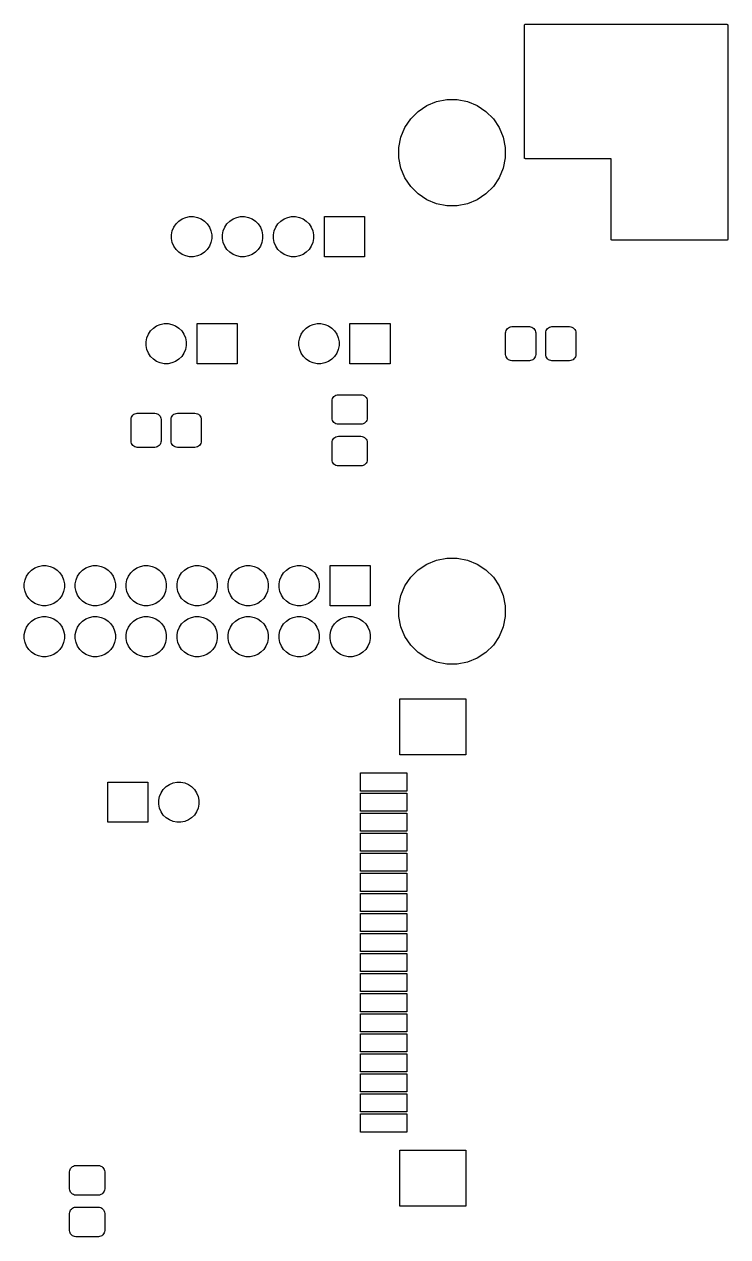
# Model space of a CAD drawing. Extents: x 53 to 139, y -159 to -38.
# Drawn here: x 104.1 to 139.1, y -98 to -37.5 of the extents above; entities that cross this region are included whole.
import ezdxf

# ---------------------------------------------------------------- set-up
doc = ezdxf.new("R2010")
doc.units = 0
doc.layers.add('BLACK', color=7, linetype='CONTINUOUS')

msp = doc.modelspace()

# ---------------------------------------------------------------- linework, layer by layer
at = {"layer": 'BLACK', "linetype": 'CONTINUOUS'}
for p, q in [((128.982, -37.5913), (128.983, -37.5867)), ((128.982, -37.5916), (128.982, -37.5913)), ((128.982, -37.5917), (128.982, -37.5916)), ((128.982, -37.592), (128.982, -37.5917)), ((128.982, -37.5917), (128.982, -37.5917)), ((128.982, -44.196), (128.982, -37.592)), ((128.983, -37.5816), (128.985, -37.5771)), ((128.983, -37.5818), (128.983, -37.5816)), ((128.983, -37.5819), (128.983, -37.5818)), ((128.983, -37.5867), (128.983, -37.5819)), ((128.985, -37.5771), (128.986, -37.5726)), ((128.986, -37.5723), (128.988, -37.5682)), ((128.986, -37.5725), (128.986, -37.5723)), ((128.986, -37.5726), (128.986, -37.5725)), ((128.988, -37.5682), (128.991, -37.564)), ((128.991, -37.5638), (128.994, -37.5602)), ((128.991, -37.5639), (128.991, -37.5638)), ((128.991, -37.564), (128.991, -37.5639)), ((128.994, -37.5602), (128.997, -37.5565)), ((128.997, -37.5563), (129.001, -37.5534)), ((128.997, -37.5564), (128.997, -37.5563)), ((128.997, -37.5565), (128.997, -37.5564)), ((129.001, -37.5534), (129.004, -37.5504)), ((129.004, -37.5503), (129.005, -37.5502)), ((129.004, -37.5504), (129.004, -37.5503)), ((129.005, -37.5502), (129.009, -37.548)), ((129.009, -37.548), (129.013, -37.5458)), ((129.013, -37.5456), (129.018, -37.5443)), ((129.013, -37.5457), (129.013, -37.5456)), ((129.013, -37.5458), (129.013, -37.5457)), ((129.018, -37.5443), (129.022, -37.543)), ((129.022, -37.543), (129.022, -37.5429)), ((129.022, -37.5429), (129.023, -37.5429)), ((129.023, -37.5429), (129.027, -37.5425)), ((129.027, -37.5425), (129.032, -37.542)), ((129.032, -37.542), (139.065, -37.542)), ((139.065, -37.542), (139.065, -37.542)), ((139.065, -37.542), (139.065, -37.542)), ((139.065, -37.542), (139.066, -37.542)), ((139.065, -37.542), (139.065, -37.542)), ((139.066, -37.542), (139.07, -37.5425)), ((139.07, -37.5425), (139.075, -37.543)), ((139.075, -37.543), (139.075, -37.5431)), ((139.075, -37.5431), (139.075, -37.5431)), ((139.075, -37.5431), (139.08, -37.5445)), ((139.08, -37.5445), (139.084, -37.5459)), ((139.084, -37.5459), (139.085, -37.546)), ((139.085, -37.546), (139.085, -37.546)), ((139.085, -37.546), (139.089, -37.5483)), ((139.089, -37.5483), (139.093, -37.5505)), ((139.093, -37.5505), (139.093, -37.5507)), ((139.093, -37.5507), (139.093, -37.5507)), ((139.093, -37.5507), (139.097, -37.5537)), ((139.097, -37.5537), (139.1, -37.5568)), ((139.1, -37.5568), (139.101, -37.5569)), ((139.101, -37.5569), (139.101, -37.557)), ((139.101, -37.557), (139.104, -37.5606)), ((139.104, -37.5606), (139.107, -37.5643)), ((139.107, -37.5643), (139.107, -37.5645)), ((139.107, -37.5645), (139.107, -37.5646)), ((139.107, -37.5646), (139.109, -37.5687)), ((139.109, -37.5687), (139.111, -37.5729)), ((139.111, -37.5729), (139.111, -37.5731)), ((139.111, -37.5731), (139.111, -37.5733)), ((139.111, -37.5733), (139.113, -37.5777)), ((139.113, -37.5777), (139.114, -37.5823)), ((139.114, -37.5823), (139.114, -37.5825)), ((139.114, -37.5825), (139.114, -37.5826)), ((139.114, -37.5826), (139.115, -37.5873)), ((139.115, -37.5873), (139.115, -37.592)), ((139.115, -37.592), (139.115, -48.26)), ((123.685, -41.8836), (124.119, -41.5936)), ((124.119, -41.5936), (124.601, -41.3938)), ((124.601, -41.3938), (125.113, -41.292)), ((125.113, -41.292), (125.635, -41.292)), ((125.635, -41.292), (126.147, -41.3938)), ((126.147, -41.3938), (126.63, -41.5936)), ((126.63, -41.5936), (127.064, -41.8836)), ((123.026, -42.6868), (123.316, -42.2527)), ((123.316, -42.2527), (123.685, -41.8836)), ((127.064, -41.8836), (127.433, -42.2527)), ((127.433, -42.2527), (127.723, -42.6868)), ((122.826, -43.169), (123.026, -42.6868)), ((127.723, -42.6868), (127.923, -43.169)), ((122.724, -43.681), (122.826, -43.169)), ((127.923, -43.169), (128.024, -43.681)), ((122.724, -44.203), (122.724, -43.681)), ((128.024, -43.681), (128.024, -44.203)), ((122.826, -44.715), (122.724, -44.203)), ((123.026, -45.1972), (122.826, -44.715)), ((127.923, -44.715), (127.723, -45.1972)), ((128.024, -44.203), (127.923, -44.715)), ((128.982, -44.2007), (128.982, -44.196)), ((128.983, -44.2054), (128.982, -44.2007)), ((128.983, -44.2055), (128.983, -44.2054)), ((128.983, -44.2057), (128.983, -44.2055)), ((128.984, -44.2103), (128.983, -44.2057)), ((128.986, -44.2147), (128.984, -44.2103)), ((128.986, -44.2149), (128.986, -44.2147)), ((128.986, -44.2151), (128.986, -44.2149)), ((128.988, -44.2193), (128.986, -44.2151)), ((128.99, -44.2234), (128.988, -44.2193)), ((128.99, -44.2235), (128.99, -44.2234)), ((128.99, -44.2237), (128.99, -44.2235)), ((128.993, -44.2274), (128.99, -44.2237)), ((128.996, -44.231), (128.993, -44.2274)), ((128.996, -44.2311), (128.996, -44.231)), ((128.997, -44.2312), (128.996, -44.2311)), ((129, -44.2343), (128.997, -44.2312)), ((129.004, -44.2373), (129, -44.2343)), ((129.004, -44.2375), (129.004, -44.2373)), ((129.004, -44.2373), (129.004, -44.2373)), ((129.008, -44.2397), (129.004, -44.2375)), ((129.012, -44.242), (129.008, -44.2397)), ((129.013, -44.2421), (129.012, -44.242)), ((129.012, -44.242), (129.012, -44.242)), ((129.017, -44.2435), (129.013, -44.2421)), ((129.022, -44.2449), (129.017, -44.2435)), ((129.022, -44.245), (129.022, -44.2449)), ((129.022, -44.2449), (129.022, -44.2449)), ((129.027, -44.2455), (129.022, -44.245)), ((129.031, -44.246), (129.027, -44.2455)), ((129.032, -44.246), (129.031, -44.246)), ((133.3, -44.246), (129.032, -44.246)), ((129.032, -44.246), (129.032, -44.246)), ((129.032, -44.246), (129.032, -44.246)), ((129.032, -44.246), (129.032, -44.246)), ((133.3, -48.26), (133.3, -44.246)), ((123.316, -45.6313), (123.026, -45.1972)), ((127.723, -45.1972), (127.433, -45.6313)), ((123.685, -46.0004), (123.316, -45.6313)), ((127.433, -45.6313), (127.064, -46.0004)), ((124.119, -46.2904), (123.685, -46.0004)), ((124.601, -46.4902), (124.119, -46.2904)), ((125.113, -46.592), (124.601, -46.4902)), ((126.147, -46.4902), (125.635, -46.592)), ((126.63, -46.2904), (126.147, -46.4902)), ((127.064, -46.0004), (126.63, -46.2904)), ((112.103, -47.1714), (112.297, -47.133)), ((112.297, -47.133), (112.493, -47.133)), ((112.493, -47.133), (112.687, -47.1714)), ((114.643, -47.1714), (114.837, -47.133)), ((114.837, -47.133), (115.033, -47.133)), ((115.033, -47.133), (115.227, -47.1714)), ((117.183, -47.1714), (117.377, -47.133)), ((117.377, -47.133), (117.573, -47.133)), ((117.573, -47.133), (117.767, -47.1714)), ((119.015, -49.133), (119.015, -47.133)), ((119.015, -47.133), (121.015, -47.133)), ((121.015, -47.133), (121.015, -49.133)), ((125.635, -46.592), (125.113, -46.592)), ((111.433, -47.8413), (111.509, -47.6593)), ((111.509, -47.6593), (111.618, -47.4955)), ((111.618, -47.4955), (111.758, -47.3562)), ((111.758, -47.3562), (111.921, -47.2468)), ((111.921, -47.2468), (112.103, -47.1714)), ((112.687, -47.1714), (112.869, -47.2468)), ((112.869, -47.2468), (113.032, -47.3562)), ((113.032, -47.3562), (113.172, -47.4955)), ((113.172, -47.4955), (113.281, -47.6593)), ((113.281, -47.6593), (113.357, -47.8413)), ((113.973, -47.8413), (114.049, -47.6593)), ((114.049, -47.6593), (114.158, -47.4955)), ((114.158, -47.4955), (114.298, -47.3562)), ((114.298, -47.3562), (114.461, -47.2468)), ((114.461, -47.2468), (114.643, -47.1714)), ((115.227, -47.1714), (115.409, -47.2468)), ((115.409, -47.2468), (115.572, -47.3562)), ((115.572, -47.3562), (115.712, -47.4955)), ((115.712, -47.4955), (115.821, -47.6593)), ((115.821, -47.6593), (115.897, -47.8413)), ((116.513, -47.8413), (116.589, -47.6593)), ((116.589, -47.6593), (116.698, -47.4955)), ((116.698, -47.4955), (116.838, -47.3562)), ((116.838, -47.3562), (117.001, -47.2468)), ((117.001, -47.2468), (117.183, -47.1714)), ((117.767, -47.1714), (117.949, -47.2468)), ((117.949, -47.2468), (118.112, -47.3562)), ((118.112, -47.3562), (118.252, -47.4955)), ((118.252, -47.4955), (118.361, -47.6593)), ((118.361, -47.6593), (118.437, -47.8413)), ((111.395, -48.0345), (111.433, -47.8413)), ((111.395, -48.2315), (111.395, -48.0345)), ((111.433, -48.4247), (111.395, -48.2315)), ((113.357, -47.8413), (113.395, -48.0345)), ((113.395, -48.2315), (113.357, -48.4247)), ((113.395, -48.0345), (113.395, -48.2315)), ((113.935, -48.0345), (113.973, -47.8413)), ((113.935, -48.2315), (113.935, -48.0345)), ((113.973, -48.4247), (113.935, -48.2315)), ((115.897, -47.8413), (115.935, -48.0345)), ((115.935, -48.2315), (115.897, -48.4247)), ((115.935, -48.0345), (115.935, -48.2315)), ((116.475, -48.0345), (116.513, -47.8413)), ((116.475, -48.2315), (116.475, -48.0345)), ((116.513, -48.4247), (116.475, -48.2315)), ((118.437, -47.8413), (118.475, -48.0345)), ((118.475, -48.2315), (118.437, -48.4247)), ((118.475, -48.0345), (118.475, -48.2315)), ((133.3, -48.2647), (133.3, -48.26)), ((133.301, -48.2694), (133.3, -48.2647)), ((133.301, -48.2695), (133.301, -48.2694)), ((133.301, -48.2697), (133.301, -48.2695)), ((133.302, -48.2743), (133.301, -48.2697)), ((133.304, -48.2787), (133.302, -48.2743)), ((133.304, -48.2789), (133.304, -48.2787)), ((133.304, -48.2791), (133.304, -48.2789)), ((133.306, -48.2833), (133.304, -48.2791)), ((133.308, -48.2874), (133.306, -48.2833)), ((133.308, -48.2875), (133.308, -48.2874)), ((133.308, -48.2877), (133.308, -48.2875)), ((133.311, -48.2914), (133.308, -48.2877)), ((133.314, -48.295), (133.311, -48.2914)), ((133.314, -48.2951), (133.314, -48.295)), ((133.315, -48.2952), (133.314, -48.2951)), ((133.318, -48.2983), (133.315, -48.2952)), ((133.322, -48.3013), (133.318, -48.2983)), ((133.322, -48.3015), (133.322, -48.3013)), ((133.322, -48.3013), (133.322, -48.3013)), ((133.326, -48.3037), (133.322, -48.3015)), ((133.33, -48.306), (133.326, -48.3037)), ((133.331, -48.3061), (133.33, -48.306)), ((133.33, -48.306), (133.33, -48.306)), ((133.335, -48.3075), (133.331, -48.3061)), ((133.34, -48.3089), (133.335, -48.3075)), ((133.34, -48.309), (133.34, -48.3089)), ((133.34, -48.3089), (133.34, -48.3089)), ((133.345, -48.3095), (133.34, -48.309)), ((133.349, -48.31), (133.345, -48.3095)), ((133.35, -48.31), (133.349, -48.31)), ((139.065, -48.31), (133.35, -48.31)), ((133.35, -48.31), (133.35, -48.31)), ((133.35, -48.31), (133.35, -48.31)), ((133.35, -48.31), (133.35, -48.31)), ((139.07, -48.3095), (139.065, -48.31)), ((139.074, -48.3091), (139.07, -48.3095)), ((139.075, -48.3091), (139.074, -48.3091)), ((139.079, -48.3077), (139.075, -48.309)), ((139.075, -48.309), (139.075, -48.3091)), ((139.084, -48.3064), (139.079, -48.3077)), ((139.088, -48.304), (139.084, -48.3062)), ((139.084, -48.3062), (139.084, -48.3063)), ((139.084, -48.3063), (139.084, -48.3064)), ((139.092, -48.3018), (139.088, -48.304)), ((139.093, -48.3017), (139.092, -48.3018)), ((139.096, -48.2986), (139.093, -48.3016)), ((139.093, -48.3016), (139.093, -48.3017)), ((139.1, -48.2957), (139.096, -48.2986)), ((139.103, -48.2918), (139.1, -48.2955)), ((139.1, -48.2955), (139.1, -48.2956)), ((139.1, -48.2956), (139.1, -48.2957)), ((139.106, -48.2882), (139.103, -48.2918)), ((139.109, -48.2838), (139.106, -48.288)), ((139.106, -48.288), (139.106, -48.2881)), ((139.106, -48.2881), (139.106, -48.2882)), ((139.111, -48.2797), (139.109, -48.2838)), ((139.112, -48.2749), (139.111, -48.2794)), ((139.111, -48.2794), (139.111, -48.2795)), ((139.111, -48.2795), (139.111, -48.2797)), ((139.114, -48.2704), (139.112, -48.2749)), ((139.115, -48.2607), (139.114, -48.2653)), ((139.114, -48.2653), (139.114, -48.2701)), ((139.114, -48.2701), (139.114, -48.2702)), ((139.114, -48.2702), (139.114, -48.2704)), ((139.115, -48.26), (139.115, -48.2603)), ((139.115, -48.2603), (139.115, -48.2603)), ((139.115, -48.2603), (139.115, -48.2604)), ((139.115, -48.2604), (139.115, -48.2607)), ((111.509, -48.6067), (111.433, -48.4247)), ((111.618, -48.7705), (111.509, -48.6067)), ((111.758, -48.9098), (111.618, -48.7705)), ((111.921, -49.0192), (111.758, -48.9098)), ((113.032, -48.9098), (112.869, -49.0192)), ((113.172, -48.7705), (113.032, -48.9098)), ((113.281, -48.6067), (113.172, -48.7705)), ((113.357, -48.4247), (113.281, -48.6067)), ((114.049, -48.6067), (113.973, -48.4247)), ((114.158, -48.7705), (114.049, -48.6067)), ((114.298, -48.9098), (114.158, -48.7705)), ((114.461, -49.0192), (114.298, -48.9098)), ((115.572, -48.9098), (115.409, -49.0192)), ((115.712, -48.7705), (115.572, -48.9098)), ((115.821, -48.6067), (115.712, -48.7705)), ((115.897, -48.4247), (115.821, -48.6067)), ((116.589, -48.6067), (116.513, -48.4247)), ((116.698, -48.7705), (116.589, -48.6067)), ((116.838, -48.9098), (116.698, -48.7705)), ((117.001, -49.0192), (116.838, -48.9098)), ((118.112, -48.9098), (117.949, -49.0192)), ((118.252, -48.7705), (118.112, -48.9098)), ((118.361, -48.6067), (118.252, -48.7705)), ((118.437, -48.4247), (118.361, -48.6067)), ((112.103, -49.0946), (111.921, -49.0192)), ((112.297, -49.133), (112.103, -49.0946)), ((112.493, -49.133), (112.297, -49.133)), ((112.687, -49.0946), (112.493, -49.133)), ((112.869, -49.0192), (112.687, -49.0946)), ((114.643, -49.0946), (114.461, -49.0192)), ((114.837, -49.133), (114.643, -49.0946)), ((115.033, -49.133), (114.837, -49.133)), ((115.227, -49.0946), (115.033, -49.133)), ((115.409, -49.0192), (115.227, -49.0946)), ((117.183, -49.0946), (117.001, -49.0192)), ((117.377, -49.133), (117.183, -49.0946)), ((117.573, -49.133), (117.377, -49.133)), ((117.767, -49.0946), (117.573, -49.133)), ((117.949, -49.0192), (117.767, -49.0946)), ((121.015, -49.133), (119.015, -49.133)), ((110.488, -52.6902), (110.651, -52.5808)), ((110.651, -52.5808), (110.833, -52.5054)), ((110.833, -52.5054), (111.027, -52.467)), ((111.027, -52.467), (111.223, -52.467)), ((111.223, -52.467), (111.417, -52.5054)), ((111.417, -52.5054), (111.599, -52.5808)), ((111.599, -52.5808), (111.762, -52.6902)), ((112.665, -54.467), (112.665, -52.467)), ((112.665, -52.467), (114.665, -52.467)), ((114.665, -52.467), (114.665, -54.467)), ((118.108, -52.6902), (118.271, -52.5808)), ((118.271, -52.5808), (118.453, -52.5054)), ((118.453, -52.5054), (118.647, -52.467)), ((118.647, -52.467), (118.843, -52.467)), ((118.843, -52.467), (119.037, -52.5054)), ((119.037, -52.5054), (119.219, -52.5808)), ((119.219, -52.5808), (119.382, -52.6902)), ((120.285, -54.467), (120.285, -52.467)), ((120.285, -52.467), (122.285, -52.467)), ((122.285, -52.467), (122.285, -54.467)), ((110.125, -53.3685), (110.163, -53.1753)), ((110.163, -53.1753), (110.239, -52.9933)), ((110.239, -52.9933), (110.348, -52.8295)), ((110.348, -52.8295), (110.488, -52.6902)), ((111.762, -52.6902), (111.902, -52.8295)), ((111.902, -52.8295), (112.011, -52.9933)), ((112.011, -52.9933), (112.087, -53.1753)), ((112.087, -53.1753), (112.125, -53.3685)), ((117.745, -53.3685), (117.783, -53.1753)), ((117.783, -53.1753), (117.859, -52.9933)), ((117.859, -52.9933), (117.968, -52.8295)), ((117.968, -52.8295), (118.108, -52.6902)), ((119.382, -52.6902), (119.522, -52.8295)), ((119.522, -52.8295), (119.631, -52.9933)), ((119.631, -52.9933), (119.707, -53.1753)), ((119.707, -53.1753), (119.745, -53.3685)), ((128.044, -52.9295), (128.05, -52.8685)), ((128.044, -54.0045), (128.044, -52.9295)), ((128.05, -52.8685), (128.068, -52.8099)), ((128.068, -52.8099), (128.097, -52.7559)), ((128.097, -52.7559), (128.136, -52.7085)), ((128.136, -52.7085), (128.183, -52.6697)), ((128.183, -52.6697), (128.237, -52.6408)), ((128.237, -52.6408), (128.296, -52.623)), ((128.296, -52.623), (128.356, -52.617)), ((128.356, -52.617), (129.232, -52.617)), ((129.232, -52.617), (129.292, -52.623)), ((129.292, -52.623), (129.351, -52.6408)), ((129.351, -52.6408), (129.405, -52.6697)), ((129.405, -52.6697), (129.452, -52.7085)), ((129.452, -52.7085), (129.491, -52.7559)), ((129.491, -52.7559), (129.52, -52.8099)), ((129.52, -52.8099), (129.538, -52.8685)), ((129.538, -52.8685), (129.544, -52.9295)), ((129.544, -52.9295), (129.544, -54.0045)), ((130.044, -52.9295), (130.05, -52.8685)), ((130.044, -54.0045), (130.044, -52.9295)), ((130.05, -52.8685), (130.068, -52.8099)), ((130.068, -52.8099), (130.097, -52.7559)), ((130.097, -52.7559), (130.136, -52.7085)), ((130.136, -52.7085), (130.183, -52.6697)), ((130.183, -52.6697), (130.237, -52.6408)), ((130.237, -52.6408), (130.296, -52.623)), ((130.296, -52.623), (130.356, -52.617)), ((130.356, -52.617), (131.232, -52.617)), ((131.232, -52.617), (131.292, -52.623)), ((131.292, -52.623), (131.351, -52.6408)), ((131.351, -52.6408), (131.405, -52.6697)), ((131.405, -52.6697), (131.452, -52.7085)), ((131.452, -52.7085), (131.491, -52.7559)), ((131.491, -52.7559), (131.52, -52.8099)), ((131.52, -52.8099), (131.538, -52.8685)), ((131.538, -52.8685), (131.544, -52.9295)), ((131.544, -52.9295), (131.544, -54.0045)), ((110.125, -53.5655), (110.125, -53.3685)), ((110.163, -53.7587), (110.125, -53.5655)), ((110.239, -53.9407), (110.163, -53.7587)), ((112.087, -53.7587), (112.011, -53.9407)), ((112.125, -53.5655), (112.087, -53.7587)), ((112.125, -53.3685), (112.125, -53.5655)), ((117.745, -53.5655), (117.745, -53.3685)), ((117.783, -53.7587), (117.745, -53.5655)), ((117.859, -53.9407), (117.783, -53.7587)), ((119.707, -53.7587), (119.631, -53.9407)), ((119.745, -53.5655), (119.707, -53.7587)), ((119.745, -53.3685), (119.745, -53.5655)), ((110.348, -54.1045), (110.239, -53.9407)), ((110.488, -54.2438), (110.348, -54.1045)), ((110.651, -54.3532), (110.488, -54.2438)), ((110.833, -54.4286), (110.651, -54.3532)), ((111.599, -54.3532), (111.417, -54.4286)), ((111.762, -54.2438), (111.599, -54.3532)), ((111.902, -54.1045), (111.762, -54.2438)), ((112.011, -53.9407), (111.902, -54.1045)), ((117.968, -54.1045), (117.859, -53.9407)), ((118.108, -54.2438), (117.968, -54.1045)), ((118.271, -54.3532), (118.108, -54.2438)), ((118.453, -54.4286), (118.271, -54.3532)), ((119.219, -54.3532), (119.037, -54.4286)), ((119.382, -54.2438), (119.219, -54.3532)), ((119.522, -54.1045), (119.382, -54.2438)), ((119.631, -53.9407), (119.522, -54.1045)), ((128.05, -54.0655), (128.044, -54.0045)), ((128.068, -54.1241), (128.05, -54.0655)), ((128.097, -54.1781), (128.068, -54.1241)), ((128.136, -54.2255), (128.097, -54.1781)), ((128.183, -54.2643), (128.136, -54.2255)), ((128.237, -54.2932), (128.183, -54.2643)), ((128.296, -54.311), (128.237, -54.2932)), ((128.356, -54.317), (128.296, -54.311)), ((129.232, -54.317), (128.356, -54.317)), ((129.292, -54.311), (129.232, -54.317)), ((129.351, -54.2932), (129.292, -54.311)), ((129.405, -54.2643), (129.351, -54.2932)), ((129.452, -54.2255), (129.405, -54.2643)), ((129.491, -54.1781), (129.452, -54.2255)), ((129.52, -54.1241), (129.491, -54.1781)), ((129.538, -54.0655), (129.52, -54.1241)), ((129.544, -54.0045), (129.538, -54.0655)), ((130.05, -54.0655), (130.044, -54.0045)), ((130.068, -54.1241), (130.05, -54.0655)), ((130.097, -54.1781), (130.068, -54.1241)), ((130.136, -54.2255), (130.097, -54.1781)), ((130.183, -54.2643), (130.136, -54.2255)), ((130.237, -54.2932), (130.183, -54.2643)), ((130.296, -54.311), (130.237, -54.2932)), ((130.356, -54.317), (130.296, -54.311)), ((131.232, -54.317), (130.356, -54.317)), ((131.292, -54.311), (131.232, -54.317)), ((131.351, -54.2932), (131.292, -54.311)), ((131.405, -54.2643), (131.351, -54.2932)), ((131.452, -54.2255), (131.405, -54.2643)), ((131.491, -54.1781), (131.452, -54.2255)), ((131.52, -54.1241), (131.491, -54.1781)), ((131.538, -54.0655), (131.52, -54.1241)), ((131.544, -54.0045), (131.538, -54.0655)), ((111.027, -54.467), (110.833, -54.4286)), ((111.223, -54.467), (111.027, -54.467)), ((111.417, -54.4286), (111.223, -54.467)), ((114.665, -54.467), (112.665, -54.467)), ((118.647, -54.467), (118.453, -54.4286)), ((118.843, -54.467), (118.647, -54.467)), ((119.037, -54.4286), (118.843, -54.467)), ((122.285, -54.467), (120.285, -54.467)), ((119.4, -56.2626), (119.418, -56.2037)), ((119.418, -56.2037), (119.447, -56.1495)), ((119.447, -56.1495), (119.486, -56.1019)), ((119.486, -56.1019), (119.533, -56.0629)), ((119.533, -56.0629), (119.588, -56.0339)), ((119.588, -56.0339), (119.647, -56.016)), ((119.647, -56.016), (119.708, -56.01)), ((119.708, -56.01), (120.83, -56.01)), ((120.83, -56.01), (120.891, -56.016)), ((120.891, -56.016), (120.95, -56.0339)), ((120.95, -56.0339), (121.005, -56.0629)), ((121.005, -56.0629), (121.052, -56.1019)), ((121.052, -56.1019), (121.091, -56.1495)), ((121.091, -56.1495), (121.12, -56.2037)), ((121.12, -56.2037), (121.138, -56.2626)), ((119.394, -56.3238), (119.4, -56.2626)), ((119.394, -57.1712), (119.394, -56.3238)), ((121.138, -56.2626), (121.144, -56.3238)), ((121.144, -56.3238), (121.144, -57.1712)), ((109.375, -57.2475), (109.381, -57.1865)), ((109.375, -58.3225), (109.375, -57.2475)), ((109.381, -57.1865), (109.399, -57.1279)), ((109.399, -57.1279), (109.428, -57.0739)), ((109.428, -57.0739), (109.467, -57.0265)), ((109.467, -57.0265), (109.514, -56.9877)), ((109.514, -56.9877), (109.568, -56.9588)), ((109.568, -56.9588), (109.627, -56.941)), ((109.627, -56.941), (109.687, -56.935)), ((109.687, -56.935), (110.563, -56.935)), ((110.563, -56.935), (110.623, -56.941)), ((110.623, -56.941), (110.682, -56.9588)), ((110.682, -56.9588), (110.736, -56.9877)), ((110.736, -56.9877), (110.783, -57.0265)), ((110.783, -57.0265), (110.822, -57.0739)), ((110.822, -57.0739), (110.851, -57.1279)), ((110.851, -57.1279), (110.869, -57.1865)), ((110.869, -57.1865), (110.875, -57.2475)), ((110.875, -57.2475), (110.875, -58.3225)), ((111.375, -57.2475), (111.381, -57.1865)), ((111.375, -58.3225), (111.375, -57.2475)), ((111.381, -57.1865), (111.399, -57.1279)), ((111.399, -57.1279), (111.428, -57.0739)), ((111.428, -57.0739), (111.467, -57.0265)), ((111.467, -57.0265), (111.514, -56.9877)), ((111.514, -56.9877), (111.568, -56.9588)), ((111.568, -56.9588), (111.627, -56.941)), ((111.627, -56.941), (111.687, -56.935)), ((111.687, -56.935), (112.563, -56.935)), ((112.563, -56.935), (112.623, -56.941)), ((112.623, -56.941), (112.682, -56.9588)), ((112.682, -56.9588), (112.736, -56.9877)), ((112.736, -56.9877), (112.783, -57.0265)), ((112.783, -57.0265), (112.822, -57.0739)), ((112.822, -57.0739), (112.851, -57.1279)), ((112.851, -57.1279), (112.869, -57.1865)), ((112.869, -57.1865), (112.875, -57.2475)), ((112.875, -57.2475), (112.875, -58.3225)), ((119.4, -57.2324), (119.394, -57.1712)), ((119.418, -57.2913), (119.4, -57.2324)), ((119.447, -57.3455), (119.418, -57.2913)), ((119.486, -57.3931), (119.447, -57.3455)), ((119.533, -57.4321), (119.486, -57.3931)), ((121.052, -57.3931), (121.005, -57.4321)), ((121.091, -57.3455), (121.052, -57.3931)), ((121.12, -57.2913), (121.091, -57.3455)), ((121.138, -57.2324), (121.12, -57.2913)), ((121.144, -57.1712), (121.138, -57.2324)), ((119.588, -57.4611), (119.533, -57.4321)), ((119.647, -57.479), (119.588, -57.4611)), ((119.708, -57.485), (119.647, -57.479)), ((120.83, -57.485), (119.708, -57.485)), ((120.891, -57.479), (120.83, -57.485)), ((120.95, -57.4611), (120.891, -57.479)), ((121.005, -57.4321), (120.95, -57.4611)), ((109.381, -58.3835), (109.375, -58.3225)), ((109.399, -58.4421), (109.381, -58.3835)), ((109.428, -58.4961), (109.399, -58.4421)), ((109.467, -58.5435), (109.428, -58.4961)), ((109.514, -58.5823), (109.467, -58.5435)), ((109.568, -58.6112), (109.514, -58.5823)), ((109.627, -58.629), (109.568, -58.6112)), ((109.687, -58.635), (109.627, -58.629)), ((110.623, -58.629), (110.563, -58.635)), ((110.682, -58.6112), (110.623, -58.629)), ((110.736, -58.5823), (110.682, -58.6112)), ((110.783, -58.5435), (110.736, -58.5823)), ((110.822, -58.4961), (110.783, -58.5435)), ((110.851, -58.4421), (110.822, -58.4961)), ((110.869, -58.3835), (110.851, -58.4421)), ((110.875, -58.3225), (110.869, -58.3835)), ((111.381, -58.3835), (111.375, -58.3225)), ((111.399, -58.4421), (111.381, -58.3835)), ((111.428, -58.4961), (111.399, -58.4421)), ((111.467, -58.5435), (111.428, -58.4961)), ((111.514, -58.5823), (111.467, -58.5435)), ((111.568, -58.6112), (111.514, -58.5823)), ((111.627, -58.629), (111.568, -58.6112)), ((111.687, -58.635), (111.627, -58.629)), ((112.623, -58.629), (112.563, -58.635)), ((112.682, -58.6112), (112.623, -58.629)), ((112.736, -58.5823), (112.682, -58.6112)), ((112.783, -58.5435), (112.736, -58.5823)), ((112.822, -58.4961), (112.783, -58.5435)), ((112.851, -58.4421), (112.822, -58.4961)), ((112.869, -58.3835), (112.851, -58.4421)), ((112.875, -58.3225), (112.869, -58.3835)), ((119.394, -58.3988), (119.4, -58.3376)), ((119.394, -59.2462), (119.394, -58.3988)), ((119.4, -58.3376), (119.418, -58.2787)), ((119.418, -58.2787), (119.447, -58.2245)), ((119.447, -58.2245), (119.486, -58.1769)), ((119.486, -58.1769), (119.533, -58.1379)), ((119.533, -58.1379), (119.588, -58.1089)), ((119.588, -58.1089), (119.647, -58.091)), ((119.647, -58.091), (119.708, -58.085)), ((119.708, -58.085), (120.83, -58.085)), ((120.83, -58.085), (120.891, -58.091)), ((120.891, -58.091), (120.95, -58.1089)), ((120.95, -58.1089), (121.005, -58.1379)), ((121.005, -58.1379), (121.052, -58.1769)), ((121.052, -58.1769), (121.091, -58.2245)), ((121.091, -58.2245), (121.12, -58.2787)), ((121.12, -58.2787), (121.138, -58.3376)), ((121.138, -58.3376), (121.144, -58.3988)), ((121.144, -58.3988), (121.144, -59.2462)), ((110.563, -58.635), (109.687, -58.635)), ((112.563, -58.635), (111.687, -58.635)), ((119.4, -59.3074), (119.394, -59.2462)), ((119.418, -59.3663), (119.4, -59.3074)), ((119.447, -59.4205), (119.418, -59.3663)), ((119.486, -59.4681), (119.447, -59.4205)), ((119.533, -59.5071), (119.486, -59.4681)), ((119.588, -59.5361), (119.533, -59.5071)), ((119.647, -59.554), (119.588, -59.5361)), ((119.708, -59.56), (119.647, -59.554)), ((120.83, -59.56), (119.708, -59.56)), ((120.891, -59.554), (120.83, -59.56)), ((120.95, -59.5361), (120.891, -59.554)), ((121.005, -59.5071), (120.95, -59.5361)), ((121.052, -59.4681), (121.005, -59.5071)), ((121.091, -59.4205), (121.052, -59.4681)), ((121.12, -59.3663), (121.091, -59.4205)), ((121.138, -59.3074), (121.12, -59.3663)), ((121.144, -59.2462), (121.138, -59.3074)), ((104.417, -64.7552), (104.581, -64.6458)), ((104.581, -64.6458), (104.763, -64.5704)), ((104.763, -64.5704), (104.956, -64.532)), ((104.956, -64.532), (105.153, -64.532)), ((105.153, -64.532), (105.346, -64.5704)), ((105.346, -64.5704), (105.528, -64.6458)), ((105.528, -64.6458), (105.692, -64.7552)), ((106.957, -64.7552), (107.121, -64.6458)), ((107.121, -64.6458), (107.303, -64.5704)), ((107.303, -64.5704), (107.496, -64.532)), ((107.496, -64.532), (107.693, -64.532)), ((107.693, -64.532), (107.886, -64.5704)), ((107.886, -64.5704), (108.068, -64.6458)), ((108.068, -64.6458), (108.232, -64.7552)), ((109.497, -64.7552), (109.661, -64.6458)), ((109.661, -64.6458), (109.843, -64.5704)), ((109.843, -64.5704), (110.036, -64.532)), ((110.036, -64.532), (110.233, -64.532)), ((110.233, -64.532), (110.426, -64.5704)), ((110.426, -64.5704), (110.608, -64.6458)), ((110.608, -64.6458), (110.772, -64.7552)), ((112.037, -64.7552), (112.201, -64.6458)), ((112.201, -64.6458), (112.383, -64.5704)), ((112.383, -64.5704), (112.576, -64.532)), ((112.576, -64.532), (112.773, -64.532)), ((112.773, -64.532), (112.966, -64.5704)), ((112.966, -64.5704), (113.148, -64.6458)), ((113.148, -64.6458), (113.312, -64.7552)), ((114.577, -64.7552), (114.741, -64.6458)), ((114.741, -64.6458), (114.923, -64.5704)), ((114.923, -64.5704), (115.116, -64.532)), ((115.116, -64.532), (115.313, -64.532)), ((115.313, -64.532), (115.506, -64.5704)), ((115.506, -64.5704), (115.688, -64.6458)), ((115.688, -64.6458), (115.852, -64.7552)), ((117.117, -64.7552), (117.281, -64.6458)), ((117.281, -64.6458), (117.463, -64.5704)), ((117.463, -64.5704), (117.656, -64.532)), ((117.656, -64.532), (117.853, -64.532)), ((117.853, -64.532), (118.046, -64.5704)), ((118.046, -64.5704), (118.228, -64.6458)), ((118.228, -64.6458), (118.392, -64.7552)), ((119.294, -66.532), (119.294, -64.532)), ((119.294, -64.532), (121.294, -64.532)), ((121.294, -64.532), (121.294, -66.532)), ((123.685, -64.7436), (124.119, -64.4536)), ((124.119, -64.4536), (124.601, -64.2538)), ((124.601, -64.2538), (125.113, -64.152)), ((125.113, -64.152), (125.635, -64.152)), ((125.635, -64.152), (126.147, -64.2538)), ((126.147, -64.2538), (126.63, -64.4536)), ((126.63, -64.4536), (127.064, -64.7436)), ((104.054, -65.4335), (104.093, -65.2403)), ((104.093, -65.2403), (104.168, -65.0583)), ((104.168, -65.0583), (104.278, -64.8945)), ((104.278, -64.8945), (104.417, -64.7552)), ((105.692, -64.7552), (105.831, -64.8945)), ((105.831, -64.8945), (105.941, -65.0583)), ((105.941, -65.0583), (106.016, -65.2403)), ((106.016, -65.2403), (106.054, -65.4335)), ((106.594, -65.4335), (106.633, -65.2403)), ((106.633, -65.2403), (106.708, -65.0583)), ((106.708, -65.0583), (106.818, -64.8945)), ((106.818, -64.8945), (106.957, -64.7552)), ((108.232, -64.7552), (108.371, -64.8945)), ((108.371, -64.8945), (108.481, -65.0583)), ((108.481, -65.0583), (108.556, -65.2403)), ((108.556, -65.2403), (108.594, -65.4335)), ((109.134, -65.4335), (109.173, -65.2403)), ((109.173, -65.2403), (109.248, -65.0583)), ((109.248, -65.0583), (109.358, -64.8945)), ((109.358, -64.8945), (109.497, -64.7552)), ((110.772, -64.7552), (110.911, -64.8945)), ((110.911, -64.8945), (111.021, -65.0583)), ((111.021, -65.0583), (111.096, -65.2403)), ((111.096, -65.2403), (111.134, -65.4335)), ((111.674, -65.4335), (111.713, -65.2403)), ((111.713, -65.2403), (111.788, -65.0583)), ((111.788, -65.0583), (111.898, -64.8945)), ((111.898, -64.8945), (112.037, -64.7552)), ((113.312, -64.7552), (113.451, -64.8945)), ((113.451, -64.8945), (113.561, -65.0583)), ((113.561, -65.0583), (113.636, -65.2403)), ((113.636, -65.2403), (113.674, -65.4335)), ((114.214, -65.4335), (114.253, -65.2403)), ((114.253, -65.2403), (114.328, -65.0583)), ((114.328, -65.0583), (114.438, -64.8945)), ((114.438, -64.8945), (114.577, -64.7552)), ((115.852, -64.7552), (115.991, -64.8945)), ((115.991, -64.8945), (116.101, -65.0583)), ((116.101, -65.0583), (116.176, -65.2403)), ((116.176, -65.2403), (116.214, -65.4335)), ((116.754, -65.4335), (116.793, -65.2403)), ((116.793, -65.2403), (116.868, -65.0583)), ((116.868, -65.0583), (116.978, -64.8945)), ((116.978, -64.8945), (117.117, -64.7552)), ((118.392, -64.7552), (118.531, -64.8945)), ((118.531, -64.8945), (118.641, -65.0583)), ((118.641, -65.0583), (118.716, -65.2403)), ((118.716, -65.2403), (118.754, -65.4335)), ((123.026, -65.5468), (123.316, -65.1127)), ((123.316, -65.1127), (123.685, -64.7436)), ((127.064, -64.7436), (127.433, -65.1127)), ((127.433, -65.1127), (127.723, -65.5468)), ((104.054, -65.6305), (104.054, -65.4335)), ((104.093, -65.8237), (104.054, -65.6305)), ((104.168, -66.0057), (104.093, -65.8237)), ((106.016, -65.8237), (105.941, -66.0057)), ((106.054, -65.6305), (106.016, -65.8237)), ((106.054, -65.4335), (106.054, -65.6305)), ((106.594, -65.6305), (106.594, -65.4335)), ((106.633, -65.8237), (106.594, -65.6305)), ((106.708, -66.0057), (106.633, -65.8237)), ((108.556, -65.8237), (108.481, -66.0057)), ((108.594, -65.6305), (108.556, -65.8237)), ((108.594, -65.4335), (108.594, -65.6305)), ((109.134, -65.6305), (109.134, -65.4335)), ((109.173, -65.8237), (109.134, -65.6305)), ((109.248, -66.0057), (109.173, -65.8237)), ((111.096, -65.8237), (111.021, -66.0057)), ((111.134, -65.6305), (111.096, -65.8237)), ((111.134, -65.4335), (111.134, -65.6305)), ((111.674, -65.6305), (111.674, -65.4335)), ((111.713, -65.8237), (111.674, -65.6305)), ((111.788, -66.0057), (111.713, -65.8237)), ((113.636, -65.8237), (113.561, -66.0057)), ((113.674, -65.6305), (113.636, -65.8237)), ((113.674, -65.4335), (113.674, -65.6305)), ((114.214, -65.6305), (114.214, -65.4335)), ((114.253, -65.8237), (114.214, -65.6305)), ((114.328, -66.0057), (114.253, -65.8237)), ((116.176, -65.8237), (116.101, -66.0057)), ((116.214, -65.6305), (116.176, -65.8237)), ((116.214, -65.4335), (116.214, -65.6305)), ((116.754, -65.6305), (116.754, -65.4335)), ((116.793, -65.8237), (116.754, -65.6305)), ((116.868, -66.0057), (116.793, -65.8237)), ((118.716, -65.8237), (118.641, -66.0057)), ((118.754, -65.6305), (118.716, -65.8237)), ((118.754, -65.4335), (118.754, -65.6305)), ((122.826, -66.029), (123.026, -65.5468)), ((127.723, -65.5468), (127.923, -66.029)), ((104.278, -66.1695), (104.168, -66.0057)), ((104.417, -66.3088), (104.278, -66.1695)), ((104.581, -66.4182), (104.417, -66.3088)), ((104.763, -66.4936), (104.581, -66.4182)), ((105.528, -66.4182), (105.346, -66.4936)), ((105.692, -66.3088), (105.528, -66.4182)), ((105.831, -66.1695), (105.692, -66.3088)), ((105.941, -66.0057), (105.831, -66.1695)), ((106.818, -66.1695), (106.708, -66.0057)), ((106.957, -66.3088), (106.818, -66.1695)), ((107.121, -66.4182), (106.957, -66.3088)), ((107.303, -66.4936), (107.121, -66.4182)), ((108.068, -66.4182), (107.886, -66.4936)), ((108.232, -66.3088), (108.068, -66.4182)), ((108.371, -66.1695), (108.232, -66.3088)), ((108.481, -66.0057), (108.371, -66.1695)), ((109.358, -66.1695), (109.248, -66.0057)), ((109.497, -66.3088), (109.358, -66.1695)), ((109.661, -66.4182), (109.497, -66.3088)), ((109.843, -66.4936), (109.661, -66.4182)), ((110.608, -66.4182), (110.426, -66.4936)), ((110.772, -66.3088), (110.608, -66.4182)), ((110.911, -66.1695), (110.772, -66.3088)), ((111.021, -66.0057), (110.911, -66.1695)), ((111.898, -66.1695), (111.788, -66.0057)), ((112.037, -66.3088), (111.898, -66.1695)), ((112.201, -66.4182), (112.037, -66.3088)), ((112.383, -66.4936), (112.201, -66.4182)), ((113.148, -66.4182), (112.966, -66.4936)), ((113.312, -66.3088), (113.148, -66.4182)), ((113.451, -66.1695), (113.312, -66.3088)), ((113.561, -66.0057), (113.451, -66.1695)), ((114.438, -66.1695), (114.328, -66.0057)), ((114.577, -66.3088), (114.438, -66.1695)), ((114.741, -66.4182), (114.577, -66.3088)), ((114.923, -66.4936), (114.741, -66.4182)), ((115.688, -66.4182), (115.506, -66.4936)), ((115.852, -66.3088), (115.688, -66.4182)), ((115.991, -66.1695), (115.852, -66.3088)), ((116.101, -66.0057), (115.991, -66.1695)), ((116.978, -66.1695), (116.868, -66.0057)), ((117.117, -66.3088), (116.978, -66.1695)), ((117.281, -66.4182), (117.117, -66.3088)), ((117.463, -66.4936), (117.281, -66.4182)), ((118.228, -66.4182), (118.046, -66.4936)), ((118.392, -66.3088), (118.228, -66.4182)), ((118.531, -66.1695), (118.392, -66.3088)), ((118.641, -66.0057), (118.531, -66.1695)), ((122.724, -66.541), (122.826, -66.029)), ((127.923, -66.029), (128.024, -66.541)), ((104.956, -66.532), (104.763, -66.4936)), ((104.763, -67.1104), (104.956, -67.072)), ((105.153, -66.532), (104.956, -66.532)), ((104.956, -67.072), (105.153, -67.072)), ((105.346, -66.4936), (105.153, -66.532)), ((105.153, -67.072), (105.346, -67.1104)), ((107.496, -66.532), (107.303, -66.4936)), ((107.303, -67.1104), (107.496, -67.072)), ((107.693, -66.532), (107.496, -66.532)), ((107.496, -67.072), (107.693, -67.072)), ((107.886, -66.4936), (107.693, -66.532)), ((107.693, -67.072), (107.886, -67.1104)), ((110.036, -66.532), (109.843, -66.4936)), ((109.843, -67.1104), (110.036, -67.072)), ((110.233, -66.532), (110.036, -66.532)), ((110.036, -67.072), (110.233, -67.072)), ((110.426, -66.4936), (110.233, -66.532)), ((110.233, -67.072), (110.426, -67.1104)), ((112.576, -66.532), (112.383, -66.4936)), ((112.383, -67.1104), (112.576, -67.072)), ((112.773, -66.532), (112.576, -66.532)), ((112.576, -67.072), (112.773, -67.072)), ((112.966, -66.4936), (112.773, -66.532)), ((112.773, -67.072), (112.966, -67.1104)), ((115.116, -66.532), (114.923, -66.4936)), ((114.923, -67.1104), (115.116, -67.072)), ((115.313, -66.532), (115.116, -66.532)), ((115.116, -67.072), (115.313, -67.072)), ((115.506, -66.4936), (115.313, -66.532)), ((115.313, -67.072), (115.506, -67.1104)), ((117.656, -66.532), (117.463, -66.4936)), ((117.463, -67.1104), (117.656, -67.072)), ((117.853, -66.532), (117.656, -66.532)), ((117.656, -67.072), (117.853, -67.072)), ((118.046, -66.4936), (117.853, -66.532)), ((117.853, -67.072), (118.046, -67.1104)), ((121.294, -66.532), (119.294, -66.532)), ((120.003, -67.1104), (120.196, -67.072)), ((120.196, -67.072), (120.393, -67.072)), ((120.393, -67.072), (120.586, -67.1104)), ((122.724, -67.063), (122.724, -66.541)), ((122.826, -67.575), (122.724, -67.063)), ((128.024, -67.063), (127.923, -67.575)), ((128.024, -66.541), (128.024, -67.063)), ((104.093, -67.7803), (104.168, -67.5983)), ((104.168, -67.5983), (104.278, -67.4345)), ((104.278, -67.4345), (104.417, -67.2952)), ((104.417, -67.2952), (104.581, -67.1858)), ((104.581, -67.1858), (104.763, -67.1104)), ((105.346, -67.1104), (105.528, -67.1858)), ((105.528, -67.1858), (105.692, -67.2952)), ((105.692, -67.2952), (105.831, -67.4345)), ((105.831, -67.4345), (105.941, -67.5983)), ((105.941, -67.5983), (106.016, -67.7803)), ((106.633, -67.7803), (106.708, -67.5983)), ((106.708, -67.5983), (106.818, -67.4345)), ((106.818, -67.4345), (106.957, -67.2952)), ((106.957, -67.2952), (107.121, -67.1858)), ((107.121, -67.1858), (107.303, -67.1104)), ((107.886, -67.1104), (108.068, -67.1858)), ((108.068, -67.1858), (108.232, -67.2952)), ((108.232, -67.2952), (108.371, -67.4345)), ((108.371, -67.4345), (108.481, -67.5983)), ((108.481, -67.5983), (108.556, -67.7803)), ((109.173, -67.7803), (109.248, -67.5983)), ((109.248, -67.5983), (109.358, -67.4345)), ((109.358, -67.4345), (109.497, -67.2952)), ((109.497, -67.2952), (109.661, -67.1858)), ((109.661, -67.1858), (109.843, -67.1104)), ((110.426, -67.1104), (110.608, -67.1858)), ((110.608, -67.1858), (110.772, -67.2952)), ((110.772, -67.2952), (110.911, -67.4345)), ((110.911, -67.4345), (111.021, -67.5983)), ((111.021, -67.5983), (111.096, -67.7803)), ((111.713, -67.7803), (111.788, -67.5983)), ((111.788, -67.5983), (111.898, -67.4345)), ((111.898, -67.4345), (112.037, -67.2952)), ((112.037, -67.2952), (112.201, -67.1858)), ((112.201, -67.1858), (112.383, -67.1104)), ((112.966, -67.1104), (113.148, -67.1858)), ((113.148, -67.1858), (113.312, -67.2952)), ((113.312, -67.2952), (113.451, -67.4345)), ((113.451, -67.4345), (113.561, -67.5983)), ((113.561, -67.5983), (113.636, -67.7803)), ((114.253, -67.7803), (114.328, -67.5983)), ((114.328, -67.5983), (114.438, -67.4345)), ((114.438, -67.4345), (114.577, -67.2952)), ((114.577, -67.2952), (114.741, -67.1858)), ((114.741, -67.1858), (114.923, -67.1104)), ((115.506, -67.1104), (115.688, -67.1858)), ((115.688, -67.1858), (115.852, -67.2952)), ((115.852, -67.2952), (115.991, -67.4345)), ((115.991, -67.4345), (116.101, -67.5983)), ((116.101, -67.5983), (116.176, -67.7803)), ((116.793, -67.7803), (116.868, -67.5983)), ((116.868, -67.5983), (116.978, -67.4345)), ((116.978, -67.4345), (117.117, -67.2952)), ((117.117, -67.2952), (117.281, -67.1858)), ((117.281, -67.1858), (117.463, -67.1104)), ((118.046, -67.1104), (118.228, -67.1858)), ((118.228, -67.1858), (118.392, -67.2952)), ((118.392, -67.2952), (118.531, -67.4345)), ((118.531, -67.4345), (118.641, -67.5983)), ((118.641, -67.5983), (118.716, -67.7803)), ((119.333, -67.7803), (119.408, -67.5983)), ((119.408, -67.5983), (119.518, -67.4345)), ((119.518, -67.4345), (119.657, -67.2952)), ((119.657, -67.2952), (119.821, -67.1858)), ((119.821, -67.1858), (120.003, -67.1104)), ((120.586, -67.1104), (120.768, -67.1858)), ((120.768, -67.1858), (120.932, -67.2952)), ((120.932, -67.2952), (121.071, -67.4345)), ((121.071, -67.4345), (121.181, -67.5983)), ((121.181, -67.5983), (121.256, -67.7803)), ((123.026, -68.0572), (122.826, -67.575)), ((127.923, -67.575), (127.723, -68.0572)), ((104.054, -67.9735), (104.093, -67.7803)), ((104.054, -68.1705), (104.054, -67.9735)), ((104.093, -68.3637), (104.054, -68.1705)), ((106.016, -67.7803), (106.054, -67.9735)), ((106.054, -68.1705), (106.016, -68.3637)), ((106.054, -67.9735), (106.054, -68.1705)), ((106.594, -67.9735), (106.633, -67.7803)), ((106.594, -68.1705), (106.594, -67.9735)), ((106.633, -68.3637), (106.594, -68.1705)), ((108.556, -67.7803), (108.594, -67.9735)), ((108.594, -68.1705), (108.556, -68.3637)), ((108.594, -67.9735), (108.594, -68.1705)), ((109.134, -67.9735), (109.173, -67.7803)), ((109.134, -68.1705), (109.134, -67.9735)), ((109.173, -68.3637), (109.134, -68.1705)), ((111.096, -67.7803), (111.134, -67.9735)), ((111.134, -68.1705), (111.096, -68.3637)), ((111.134, -67.9735), (111.134, -68.1705)), ((111.674, -67.9735), (111.713, -67.7803)), ((111.674, -68.1705), (111.674, -67.9735)), ((111.713, -68.3637), (111.674, -68.1705)), ((113.636, -67.7803), (113.674, -67.9735)), ((113.674, -68.1705), (113.636, -68.3637)), ((113.674, -67.9735), (113.674, -68.1705)), ((114.214, -67.9735), (114.253, -67.7803)), ((114.214, -68.1705), (114.214, -67.9735)), ((114.253, -68.3637), (114.214, -68.1705)), ((116.176, -67.7803), (116.214, -67.9735)), ((116.214, -68.1705), (116.176, -68.3637)), ((116.214, -67.9735), (116.214, -68.1705)), ((116.754, -67.9735), (116.793, -67.7803)), ((116.754, -68.1705), (116.754, -67.9735)), ((116.793, -68.3637), (116.754, -68.1705)), ((118.716, -67.7803), (118.754, -67.9735)), ((118.754, -68.1705), (118.716, -68.3637)), ((118.754, -67.9735), (118.754, -68.1705)), ((119.294, -67.9735), (119.333, -67.7803)), ((119.294, -68.1705), (119.294, -67.9735)), ((119.333, -68.3637), (119.294, -68.1705)), ((121.256, -67.7803), (121.294, -67.9735)), ((121.294, -68.1705), (121.256, -68.3637)), ((121.294, -67.9735), (121.294, -68.1705)), ((123.316, -68.4913), (123.026, -68.0572)), ((127.723, -68.0572), (127.433, -68.4913)), ((104.168, -68.5457), (104.093, -68.3637)), ((104.278, -68.7095), (104.168, -68.5457)), ((104.417, -68.8488), (104.278, -68.7095)), ((104.581, -68.9582), (104.417, -68.8488)), ((105.692, -68.8488), (105.528, -68.9582)), ((105.831, -68.7095), (105.692, -68.8488)), ((105.941, -68.5457), (105.831, -68.7095)), ((106.016, -68.3637), (105.941, -68.5457)), ((106.708, -68.5457), (106.633, -68.3637)), ((106.818, -68.7095), (106.708, -68.5457)), ((106.957, -68.8488), (106.818, -68.7095)), ((107.121, -68.9582), (106.957, -68.8488)), ((108.232, -68.8488), (108.068, -68.9582)), ((108.371, -68.7095), (108.232, -68.8488)), ((108.481, -68.5457), (108.371, -68.7095)), ((108.556, -68.3637), (108.481, -68.5457)), ((109.248, -68.5457), (109.173, -68.3637)), ((109.358, -68.7095), (109.248, -68.5457)), ((109.497, -68.8488), (109.358, -68.7095)), ((109.661, -68.9582), (109.497, -68.8488)), ((110.772, -68.8488), (110.608, -68.9582)), ((110.911, -68.7095), (110.772, -68.8488)), ((111.021, -68.5457), (110.911, -68.7095)), ((111.096, -68.3637), (111.021, -68.5457)), ((111.788, -68.5457), (111.713, -68.3637)), ((111.898, -68.7095), (111.788, -68.5457)), ((112.037, -68.8488), (111.898, -68.7095)), ((112.201, -68.9582), (112.037, -68.8488)), ((113.312, -68.8488), (113.148, -68.9582)), ((113.451, -68.7095), (113.312, -68.8488)), ((113.561, -68.5457), (113.451, -68.7095)), ((113.636, -68.3637), (113.561, -68.5457)), ((114.328, -68.5457), (114.253, -68.3637)), ((114.438, -68.7095), (114.328, -68.5457)), ((114.577, -68.8488), (114.438, -68.7095)), ((114.741, -68.9582), (114.577, -68.8488)), ((115.852, -68.8488), (115.688, -68.9582)), ((115.991, -68.7095), (115.852, -68.8488)), ((116.101, -68.5457), (115.991, -68.7095)), ((116.176, -68.3637), (116.101, -68.5457)), ((116.868, -68.5457), (116.793, -68.3637)), ((116.978, -68.7095), (116.868, -68.5457)), ((117.117, -68.8488), (116.978, -68.7095)), ((117.281, -68.9582), (117.117, -68.8488)), ((118.392, -68.8488), (118.228, -68.9582)), ((118.531, -68.7095), (118.392, -68.8488)), ((118.641, -68.5457), (118.531, -68.7095)), ((118.716, -68.3637), (118.641, -68.5457)), ((119.408, -68.5457), (119.333, -68.3637)), ((119.518, -68.7095), (119.408, -68.5457)), ((119.657, -68.8488), (119.518, -68.7095)), ((119.821, -68.9582), (119.657, -68.8488)), ((120.932, -68.8488), (120.768, -68.9582)), ((121.071, -68.7095), (120.932, -68.8488)), ((121.181, -68.5457), (121.071, -68.7095)), ((121.256, -68.3637), (121.181, -68.5457)), ((123.685, -68.8604), (123.316, -68.4913)), ((124.119, -69.1504), (123.685, -68.8604)), ((127.064, -68.8604), (126.63, -69.1504)), ((127.433, -68.4913), (127.064, -68.8604)), ((104.763, -69.0336), (104.581, -68.9582)), ((104.956, -69.072), (104.763, -69.0336)), ((105.153, -69.072), (104.956, -69.072)), ((105.346, -69.0336), (105.153, -69.072)), ((105.528, -68.9582), (105.346, -69.0336)), ((107.303, -69.0336), (107.121, -68.9582)), ((107.496, -69.072), (107.303, -69.0336)), ((107.693, -69.072), (107.496, -69.072)), ((107.886, -69.0336), (107.693, -69.072)), ((108.068, -68.9582), (107.886, -69.0336)), ((109.843, -69.0336), (109.661, -68.9582)), ((110.036, -69.072), (109.843, -69.0336)), ((110.233, -69.072), (110.036, -69.072)), ((110.426, -69.0336), (110.233, -69.072)), ((110.608, -68.9582), (110.426, -69.0336)), ((112.383, -69.0336), (112.201, -68.9582)), ((112.576, -69.072), (112.383, -69.0336)), ((112.773, -69.072), (112.576, -69.072)), ((112.966, -69.0336), (112.773, -69.072)), ((113.148, -68.9582), (112.966, -69.0336)), ((114.923, -69.0336), (114.741, -68.9582)), ((115.116, -69.072), (114.923, -69.0336)), ((115.313, -69.072), (115.116, -69.072)), ((115.506, -69.0336), (115.313, -69.072)), ((115.688, -68.9582), (115.506, -69.0336)), ((117.463, -69.0336), (117.281, -68.9582)), ((117.656, -69.072), (117.463, -69.0336)), ((117.853, -69.072), (117.656, -69.072)), ((118.046, -69.0336), (117.853, -69.072)), ((118.228, -68.9582), (118.046, -69.0336)), ((120.003, -69.0336), (119.821, -68.9582)), ((120.196, -69.072), (120.003, -69.0336)), ((120.393, -69.072), (120.196, -69.072)), ((120.586, -69.0336), (120.393, -69.072)), ((120.768, -68.9582), (120.586, -69.0336)), ((124.601, -69.3502), (124.119, -69.1504)), ((125.113, -69.452), (124.601, -69.3502)), ((125.635, -69.452), (125.113, -69.452)), ((126.147, -69.3502), (125.635, -69.452)), ((126.63, -69.1504), (126.147, -69.3502)), ((122.765, -73.97), (122.765, -71.17)), ((122.765, -71.17), (126.065, -71.17)), ((126.065, -71.17), (126.065, -73.97)), ((126.065, -73.97), (122.765, -73.97)), ((120.815, -75.77), (120.815, -74.87)), ((120.815, -74.87), (123.115, -74.87)), ((123.115, -74.87), (123.115, -75.77)), ((108.22, -77.327), (108.22, -75.327)), ((108.22, -75.327), (110.22, -75.327)), ((110.22, -75.327), (110.22, -77.327)), ((110.983, -75.6895), (111.123, -75.5502)), ((111.123, -75.5502), (111.286, -75.4408)), ((111.286, -75.4408), (111.468, -75.3654)), ((111.468, -75.3654), (111.662, -75.327)), ((111.662, -75.327), (111.858, -75.327)), ((111.858, -75.327), (112.052, -75.3654)), ((112.052, -75.3654), (112.234, -75.4408)), ((112.234, -75.4408), (112.397, -75.5502)), ((112.397, -75.5502), (112.537, -75.6895)), ((110.76, -76.2285), (110.798, -76.0353)), ((110.798, -76.0353), (110.874, -75.8533)), ((110.874, -75.8533), (110.983, -75.6895)), ((112.537, -75.6895), (112.646, -75.8533)), ((112.646, -75.8533), (112.722, -76.0353)), ((112.722, -76.0353), (112.76, -76.2285)), ((123.115, -75.77), (120.815, -75.77)), ((120.815, -76.77), (120.815, -75.87)), ((120.815, -75.87), (123.115, -75.87)), ((123.115, -75.87), (123.115, -76.77)), ((110.76, -76.4255), (110.76, -76.2285)), ((110.798, -76.6187), (110.76, -76.4255)), ((110.874, -76.8007), (110.798, -76.6187)), ((112.722, -76.6187), (112.646, -76.8007)), ((112.76, -76.4255), (112.722, -76.6187)), ((112.76, -76.2285), (112.76, -76.4255)), ((110.22, -77.327), (108.22, -77.327)), ((110.983, -76.9645), (110.874, -76.8007)), ((111.123, -77.1038), (110.983, -76.9645)), ((111.286, -77.2132), (111.123, -77.1038)), ((111.468, -77.2886), (111.286, -77.2132)), ((111.662, -77.327), (111.468, -77.2886)), ((111.858, -77.327), (111.662, -77.327)), ((112.052, -77.2886), (111.858, -77.327)), ((112.234, -77.2132), (112.052, -77.2886)), ((112.397, -77.1038), (112.234, -77.2132)), ((112.537, -76.9645), (112.397, -77.1038)), ((112.646, -76.8007), (112.537, -76.9645)), ((123.115, -76.77), (120.815, -76.77)), ((120.815, -77.77), (120.815, -76.87)), ((120.815, -76.87), (123.115, -76.87)), ((123.115, -76.87), (123.115, -77.77)), ((123.115, -77.77), (120.815, -77.77)), ((120.815, -78.77), (120.815, -77.87)), ((120.815, -77.87), (123.115, -77.87)), ((123.115, -77.87), (123.115, -78.77)), ((123.115, -78.77), (120.815, -78.77)), ((120.815, -79.77), (120.815, -78.87)), ((120.815, -78.87), (123.115, -78.87)), ((123.115, -78.87), (123.115, -79.77)), ((123.115, -79.77), (120.815, -79.77)), ((120.815, -80.77), (120.815, -79.87)), ((120.815, -79.87), (123.115, -79.87)), ((123.115, -79.87), (123.115, -80.77)), ((123.115, -80.77), (120.815, -80.77)), ((120.815, -81.77), (120.815, -80.87)), ((120.815, -80.87), (123.115, -80.87)), ((123.115, -80.87), (123.115, -81.77)), ((123.115, -81.77), (120.815, -81.77)), ((120.815, -82.77), (120.815, -81.87)), ((120.815, -81.87), (123.115, -81.87)), ((123.115, -81.87), (123.115, -82.77)), ((123.115, -82.77), (120.815, -82.77)), ((120.815, -83.77), (120.815, -82.87)), ((120.815, -82.87), (123.115, -82.87)), ((123.115, -82.87), (123.115, -83.77)), ((123.115, -83.77), (120.815, -83.77)), ((120.815, -84.77), (120.815, -83.87)), ((120.815, -83.87), (123.115, -83.87)), ((123.115, -83.87), (123.115, -84.77)), ((123.115, -84.77), (120.815, -84.77)), ((120.815, -85.77), (120.815, -84.87)), ((120.815, -84.87), (123.115, -84.87)), ((123.115, -84.87), (123.115, -85.77)), ((123.115, -85.77), (120.815, -85.77)), ((120.815, -86.77), (120.815, -85.87)), ((120.815, -85.87), (123.115, -85.87)), ((123.115, -85.87), (123.115, -86.77)), ((123.115, -86.77), (120.815, -86.77)), ((120.815, -87.77), (120.815, -86.87)), ((120.815, -86.87), (123.115, -86.87)), ((123.115, -86.87), (123.115, -87.77)), ((123.115, -87.77), (120.815, -87.77)), ((120.815, -88.77), (120.815, -87.87)), ((120.815, -87.87), (123.115, -87.87)), ((123.115, -87.87), (123.115, -88.77)), ((123.115, -88.77), (120.815, -88.77)), ((120.815, -89.77), (120.815, -88.87)), ((120.815, -88.87), (123.115, -88.87)), ((123.115, -88.87), (123.115, -89.77)), ((123.115, -89.77), (120.815, -89.77)), ((120.815, -90.77), (120.815, -89.87)), ((120.815, -89.87), (123.115, -89.87)), ((123.115, -89.87), (123.115, -90.77)), ((123.115, -90.77), (120.815, -90.77)), ((120.815, -91.77), (120.815, -90.87)), ((120.815, -90.87), (123.115, -90.87)), ((123.115, -90.87), (123.115, -91.77)), ((123.115, -91.77), (120.815, -91.77)), ((120.815, -92.77), (120.815, -91.87)), ((120.815, -91.87), (123.115, -91.87)), ((123.115, -91.87), (123.115, -92.77)), ((123.115, -92.77), (120.815, -92.77)), ((122.765, -96.47), (122.765, -93.67)), ((122.765, -93.67), (126.065, -93.67)), ((126.065, -93.67), (126.065, -96.47)), ((106.313, -94.754), (106.319, -94.6928)), ((106.313, -95.6014), (106.313, -94.754)), ((106.319, -94.6928), (106.337, -94.6339)), ((106.337, -94.6339), (106.366, -94.5797)), ((106.366, -94.5797), (106.405, -94.5321)), ((106.405, -94.5321), (106.452, -94.4931)), ((106.452, -94.4931), (106.507, -94.4641)), ((106.507, -94.4641), (106.566, -94.4462)), ((106.566, -94.4462), (106.627, -94.4402)), ((106.627, -94.4402), (107.749, -94.4402)), ((107.749, -94.4402), (107.81, -94.4462)), ((107.81, -94.4462), (107.869, -94.4641)), ((107.869, -94.4641), (107.924, -94.4931)), ((107.924, -94.4931), (107.971, -94.5321)), ((107.971, -94.5321), (108.01, -94.5797)), ((108.01, -94.5797), (108.039, -94.6339)), ((108.039, -94.6339), (108.057, -94.6928)), ((108.057, -94.6928), (108.063, -94.754)), ((108.063, -94.754), (108.063, -95.6014)), ((106.319, -95.6626), (106.313, -95.6014)), ((106.337, -95.7215), (106.319, -95.6626)), ((106.366, -95.7757), (106.337, -95.7215)), ((106.405, -95.8233), (106.366, -95.7757)), ((106.452, -95.8623), (106.405, -95.8233)), ((106.507, -95.8913), (106.452, -95.8623)), ((106.566, -95.9092), (106.507, -95.8913)), ((106.627, -95.9152), (106.566, -95.9092)), ((107.749, -95.9152), (106.627, -95.9152)), ((107.81, -95.9092), (107.749, -95.9152)), ((107.869, -95.8913), (107.81, -95.9092)), ((107.924, -95.8623), (107.869, -95.8913)), ((107.971, -95.8233), (107.924, -95.8623)), ((108.01, -95.7757), (107.971, -95.8233)), ((108.039, -95.7215), (108.01, -95.7757)), ((108.057, -95.6626), (108.039, -95.7215)), ((108.063, -95.6014), (108.057, -95.6626)), ((106.319, -96.7678), (106.337, -96.7089)), ((106.337, -96.7089), (106.366, -96.6547)), ((106.366, -96.6547), (106.405, -96.6071)), ((106.405, -96.6071), (106.452, -96.5681)), ((106.452, -96.5681), (106.507, -96.5391)), ((106.507, -96.5391), (106.566, -96.5212)), ((106.566, -96.5212), (106.627, -96.5152)), ((106.627, -96.5152), (107.749, -96.5152)), ((107.749, -96.5152), (107.81, -96.5212)), ((107.81, -96.5212), (107.869, -96.5391)), ((107.869, -96.5391), (107.924, -96.5681)), ((107.924, -96.5681), (107.971, -96.6071)), ((107.971, -96.6071), (108.01, -96.6547)), ((108.01, -96.6547), (108.039, -96.7089)), ((108.039, -96.7089), (108.057, -96.7678)), ((126.065, -96.47), (122.765, -96.47)), ((106.313, -96.829), (106.319, -96.7678)), ((106.313, -97.6764), (106.313, -96.829)), ((108.057, -96.7678), (108.063, -96.829)), ((108.063, -96.829), (108.063, -97.6764)), ((106.319, -97.7376), (106.313, -97.6764)), ((106.337, -97.7965), (106.319, -97.7376)), ((106.366, -97.8507), (106.337, -97.7965)), ((106.405, -97.8983), (106.366, -97.8507)), ((106.452, -97.9373), (106.405, -97.8983)), ((107.971, -97.8983), (107.924, -97.9373)), ((108.01, -97.8507), (107.971, -97.8983)), ((108.039, -97.7965), (108.01, -97.8507)), ((108.057, -97.7376), (108.039, -97.7965)), ((108.063, -97.6764), (108.057, -97.7376)), ((106.507, -97.9663), (106.452, -97.9373)), ((106.566, -97.9842), (106.507, -97.9663)), ((106.627, -97.9902), (106.566, -97.9842)), ((107.749, -97.9902), (106.627, -97.9902)), ((107.81, -97.9842), (107.749, -97.9902)), ((107.869, -97.9663), (107.81, -97.9842)), ((107.924, -97.9373), (107.869, -97.9663))]:
    msp.add_line(p, q, dxfattribs=at)

doc.saveas('drawing.dxf')
